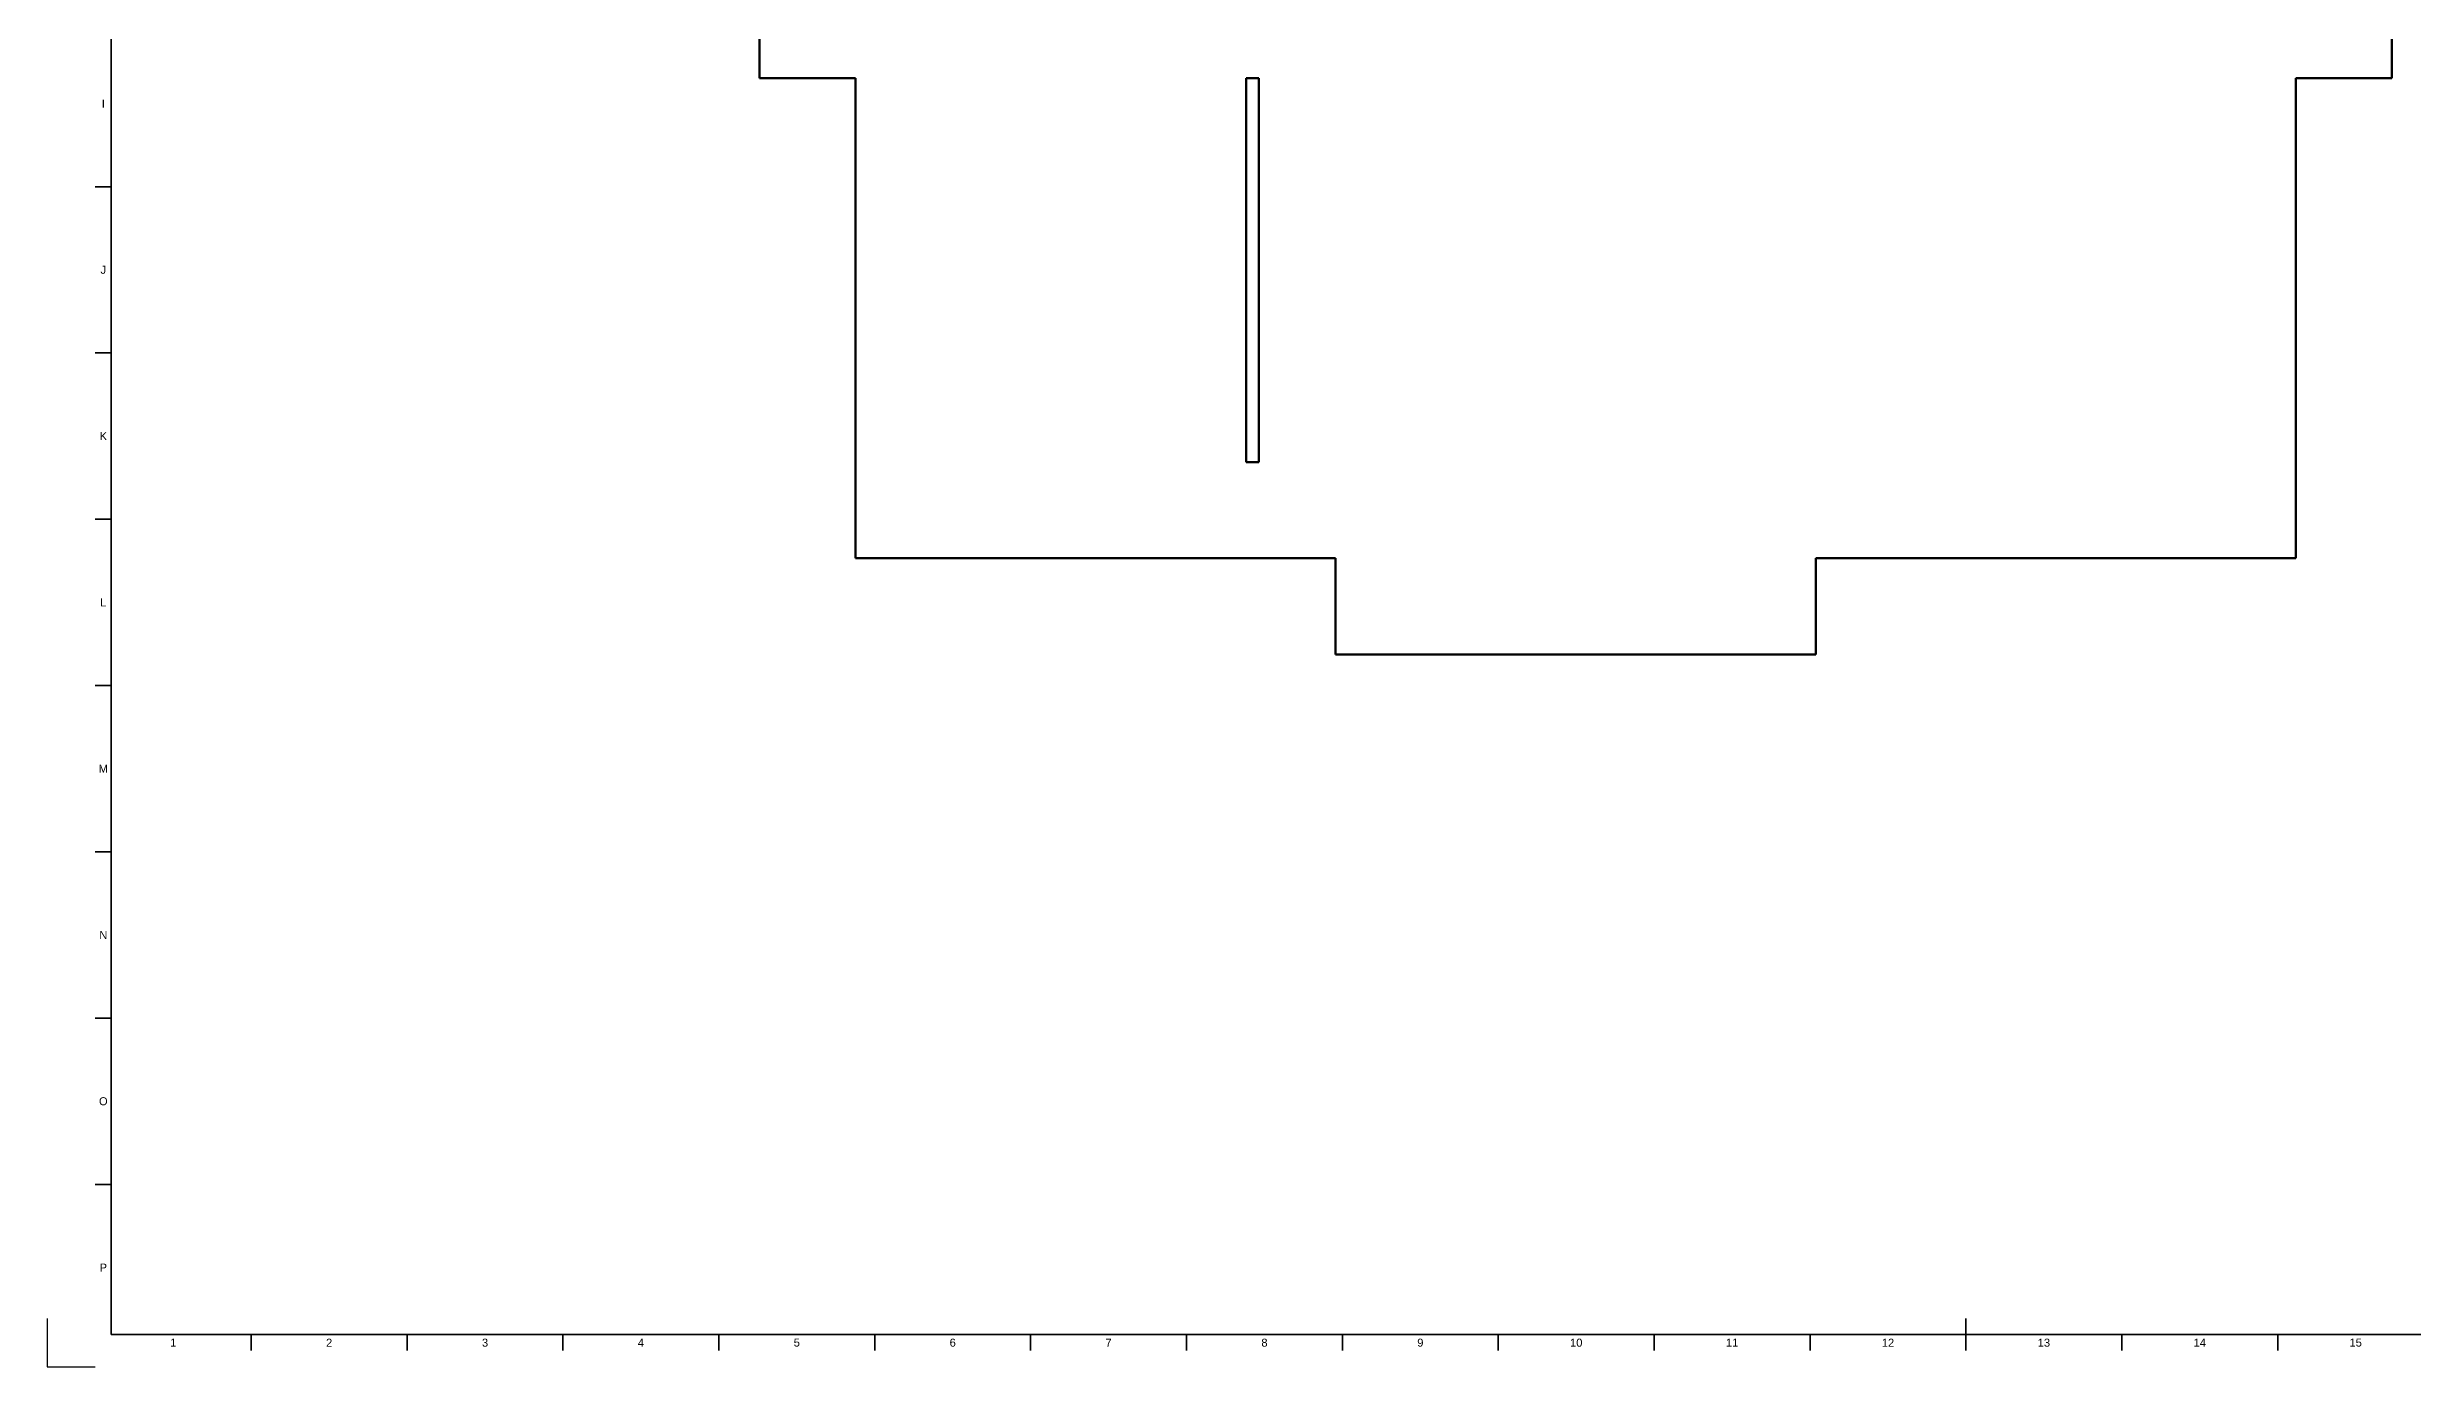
# Model space of a CAD drawing. Header units: millimetres. Extents: x 0 to 1189, y 0 to 841.
# Drawn here: x 0 to 739, y 0 to 412 of the extents above; entities that cross this region are included whole.
import ezdxf
from ezdxf.enums import TextEntityAlignment as Align

# ---------------------------------------------------------------- set-up
doc = ezdxf.new("R2010")
doc.units = ezdxf.units.MM
doc.header["$LTSCALE"] = 0.75
doc.layers.add('BORDER', color=7, linetype='Continuous', lineweight=35)
doc.layers.add('Visible', color=7, linetype='Continuous', lineweight=70)
doc.styles.add('FusionTitle', font='arial.ttf')

# ---------------------------------------------------------------- blocks, each defined once
blk = doc.blocks.new('ISO_A0_SHEET')
at = {"layer": 'BORDER'}
for p, q in [((20, 831), (20, 10)), ((15, 368.5625), (20, 368.5625)), ((15, 316.625), (20, 316.625)), ((15, 264.6875), (20, 264.6875)), ((15, 212.75), (20, 212.75)), ((15, 160.8125), (20, 160.8125)), ((15, 108.875), (20, 108.875)), ((15, 56.9375), (20, 56.9375)), ((599.5, 15), (599.5, 5)), ((20, 10), (1179, 10)), ((63.708337, 10), (63.708337, 5)), ((112.41667, 10), (112.41667, 5)), ((161.125003, 10), (161.125003, 5)), ((209.833336, 10), (209.833336, 5)), ((258.541669, 10), (258.541669, 5)), ((307.250002, 10), (307.250002, 5)), ((355.958335, 10), (355.958335, 5)), ((404.666668, 10), (404.666668, 5)), ((453.375001, 10), (453.375001, 5)), ((502.083334, 10), (502.083334, 5)), ((550.791667, 10), (550.791667, 5)), ((648.208333, 10), (648.208333, 5)), ((696.916666, 10), (696.916666, 5))]:
    blk.add_line(p, q, dxfattribs=at)
at = {"layer": 'Defpoints'}
for p, q in [((0, 15), (0, 0)), ((0, 0), (15, 0))]:
    blk.add_line(p, q, dxfattribs=at)
at = {"layer": 'BORDER', "style": 'FusionTitle'}
for s, p in [('I', (17.5, 394.53125)), ('J', (17.5, 342.59375)), ('K', (17.5, 290.65625)), ('L', (17.5, 238.71875)), ('M', (17.5, 186.78125)), ('N', (17.5, 134.84375)), ('O', (17.5, 82.90625)), ('P', (17.5, 30.96875)), ('1', (39.35417, 7.5)), ('2', (88.062503, 7.5)), ('3', (136.770836, 7.5)), ('4', (185.479169, 7.5)), ('5', (234.187502, 7.5)), ('6', (282.895835, 7.5)), ('7', (331.604168, 7.5)), ('8', (380.312501, 7.5)), ('9', (429.020835, 7.5)), ('10', (477.729168, 7.5)), ('11', (526.4375, 7.5)), ('12', (575.145833, 7.5)), ('13', (623.854167, 7.5)), ('14', (672.5625, 7.5)), ('15', (721.270833, 7.5))]:
    blk.add_text(s, height=2.5, dxfattribs=at).set_placement(p, align=Align.MIDDLE)

msp = doc.modelspace()

# ---------------------------------------------------------------- linework, layer by layer
at = {"layer": 'Visible'}
for p, q in [((222.554268, 552.49032), (222.554268, 402.49032)), ((732.554268, 402.49032), (732.554268, 552.49032)), ((222.554268, 402.49032), (252.554268, 402.49032)), ((252.554268, 402.49032), (252.554268, 252.49032)), ((374.554268, 282.49032), (374.554268, 402.49032)), ((374.554268, 402.49032), (378.554268, 402.49032)), ((378.554268, 402.49032), (378.554268, 282.49032)), ((702.554268, 402.49032), (732.554268, 402.49032)), ((702.554268, 252.49032), (702.554268, 402.49032)), ((378.554268, 282.49032), (374.554268, 282.49032)), ((252.554268, 252.49032), (402.554268, 252.49032)), ((402.554268, 252.49032), (402.554268, 222.49032)), ((552.554268, 252.49032), (702.554268, 252.49032)), ((552.554268, 222.49032), (552.554268, 252.49032)), ((402.554268, 222.49032), (552.554268, 222.49032))]:
    msp.add_line(p, q, dxfattribs=at)

# ---------------------------------------------------------------- block references
at = {"layer": 'BORDER'}
msp.add_blockref('ISO_A0_SHEET', (0, 0), dxfattribs=at)

doc.saveas('drawing.dxf')
